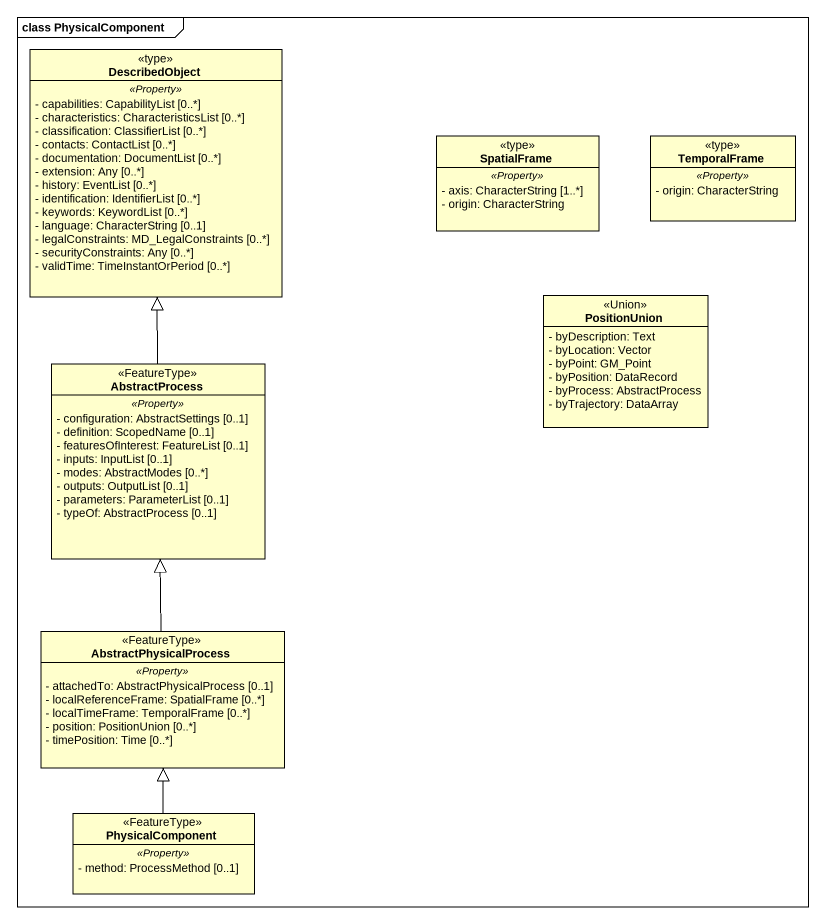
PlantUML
@startuml
mainframe class PhysicalComponent
hide circle
hide empty members
skinparam classAttributeIconSize 0
class DescribedObject <<type>> {
  .. <<Property>> ..
  - capabilities: CapabilityList [0..*]
  - characteristics: CharacteristicsList [0..*]
  - classification: ClassifierList [0..*]
  - contacts: ContactList [0..*]
  - documentation: DocumentList [0..*]
  - extension: Any [0..*]
  - history: EventList [0..*]
  - identification: IdentifierList [0..*]
  - keywords: KeywordList [0..*]
  - language: CharacterString [0..1]
  - legalConstraints: MD_LegalConstraints [0..*]
  - securityConstraints: Any [0..*]
  - validTime: TimeInstantOrPeriod [0..*]
}
class SpatialFrame <<type>> {
  .. <<Property>> ..
  - axis: CharacterString [1..*]
  - origin: CharacterString
}
class TemporalFrame <<type>> {
  .. <<Property>> ..
  - origin: CharacterString
}
class PositionUnion <<Union>> {
  - byDescription: Text
  - byLocation: Vector
  - byPoint: GM_Point
  - byPosition: DataRecord
  - byProcess: AbstractProcess
  - byTrajectory: DataArray
}
class AbstractProcess <<FeatureType>> {
  .. <<Property>> ..
  - configuration: AbstractSettings [0..1]
  - definition: ScopedName [0..1]
  - featuresOfInterest: FeatureList [0..1]
  - inputs: InputList [0..1]
  - modes: AbstractModes [0..*]
  - outputs: OutputList [0..1]
  - parameters: ParameterList [0..1]
  - typeOf: AbstractProcess [0..1]
}
class AbstractPhysicalProcess <<FeatureType>> {
  .. <<Property>> ..
  - attachedTo: AbstractPhysicalProcess [0..1]
  - localReferenceFrame: SpatialFrame [0..*]
  - localTimeFrame: TemporalFrame [0..*]
  - position: PositionUnion [0..*]
  - timePosition: Time [0..*]
}
class PhysicalComponent <<FeatureType>> {
  .. <<Property>> ..
  - method: ProcessMethod [0..1]
}
AbstractProcess -up-|> DescribedObject
AbstractPhysicalProcess -up-|> AbstractProcess
PhysicalComponent -up-|> AbstractPhysicalProcess
@enduml
